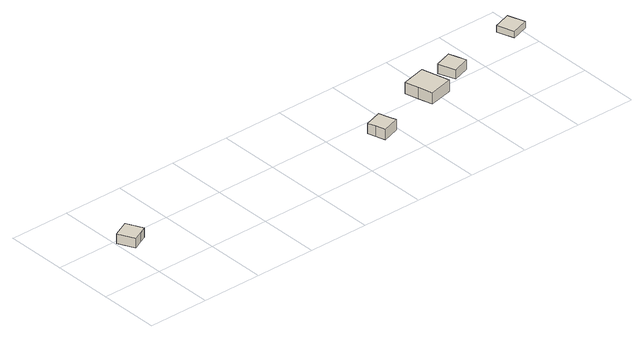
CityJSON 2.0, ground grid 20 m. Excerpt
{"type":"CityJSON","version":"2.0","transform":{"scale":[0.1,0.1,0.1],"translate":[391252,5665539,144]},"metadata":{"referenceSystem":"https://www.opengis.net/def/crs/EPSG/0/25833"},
"CityObjects":{
"building1":{"type":"Building","attributes":{"Gemeindeschluessel":"14627140","BezugspunktDach":"2200","function":"31001_9998","measuredHeight":3.46,"storeysAboveGround":1},"geometry":[{"type":"Solid","lod":"1","boundaries":[[[[0,1,2,3,4]],[[5,6,7,8,9]],[[5,9,4,3]],[[6,5,3,2]],[[7,6,2,1]],[[8,7,1,0]],[[9,8,0,4]]]]}]},
"building2":{"type":"Building","attributes":{"Gemeindeschluessel":"14627140","BezugspunktDach":"2200","function":"31001_9998","measuredHeight":4.29,"storeysAboveGround":1},"geometry":[{"type":"Solid","lod":"1","boundaries":[[[[10,11,12,13,14,15]],[[16,17,18,19,20,21]],[[16,21,15,14]],[[17,16,14,13]],[[18,17,13,12]],[[19,18,12,11]],[[20,19,11,10]],[[21,20,10,15]]]]}]},
"building3":{"type":"Building","attributes":{"Gemeindeschluessel":"14627140","BezugspunktDach":"2200","function":"31001_9998","measuredHeight":4.32,"storeysAboveGround":1},"geometry":[{"type":"Solid","lod":"1","boundaries":[[[[22,23,24,25,26,27]],[[28,29,30,31,32,33]],[[28,33,27,26]],[[29,28,26,25]],[[30,29,25,24]],[[31,30,24,23]],[[32,31,23,22]],[[33,32,22,27]]]]}]},
"building4":{"type":"Building","attributes":{"Gemeindeschluessel":"14627140","BezugspunktDach":"2200","function":"31001_9998","measuredHeight":3.58,"storeysAboveGround":1},"geometry":[{"type":"Solid","lod":"1","boundaries":[[[[34,35,36,37,38]],[[39,40,41,42,43]],[[39,43,38,37]],[[40,39,37,36]],[[41,40,36,35]],[[42,41,35,34]],[[43,42,34,38]]]]}]},
"building5":{"type":"Building","attributes":{"Gemeindeschluessel":"14627140","BezugspunktDach":"2200","function":"31001_9998","measuredHeight":3.89,"storeysAboveGround":1},"geometry":[{"type":"Solid","lod":"1","boundaries":[[[[44,45,46,47,48]],[[49,50,51,52,53]],[[49,53,48,47]],[[50,49,47,46]],[[51,50,46,45]],[[52,51,45,44]],[[53,52,44,48]]]]}]}
},
"vertices":[
[32,136,41],[64,151,41],[86,162,41],[60,216,41],[6,190,41],[60,216,9],[86,162,9],[64,151,9],[32,136,9],[6,190,9],
[848,38,122],[857,8,122],[915,26,122],[905,56,122],[897,83,122],[840,65,122],[897,83,87],[905,56,87],[915,26,87],[857,8,87],[848,38,87],[840,65,87],
[1066,106,127],[1078,58,127],[1158,78,127],[1146,126,127],[1135,171,127],[1054,151,127],[1135,171,89],[1146,126,89],[1158,78,89],[1078,58,89],[1066,106,89],[1054,151,89],
[1211,111,123],[1268,130,123],[1257,162,123],[1249,187,123],[1192,168,123],[1249,187,91],[1257,162,91],[1268,130,91],[1211,111,91],[1192,168,91],
[1473,159,118],[1530,178,118],[1511,235,118],[1469,221,118],[1454,216,118],[1469,221,96],[1511,235,96],[1530,178,96],[1473,159,96],[1454,216,96]
]}
